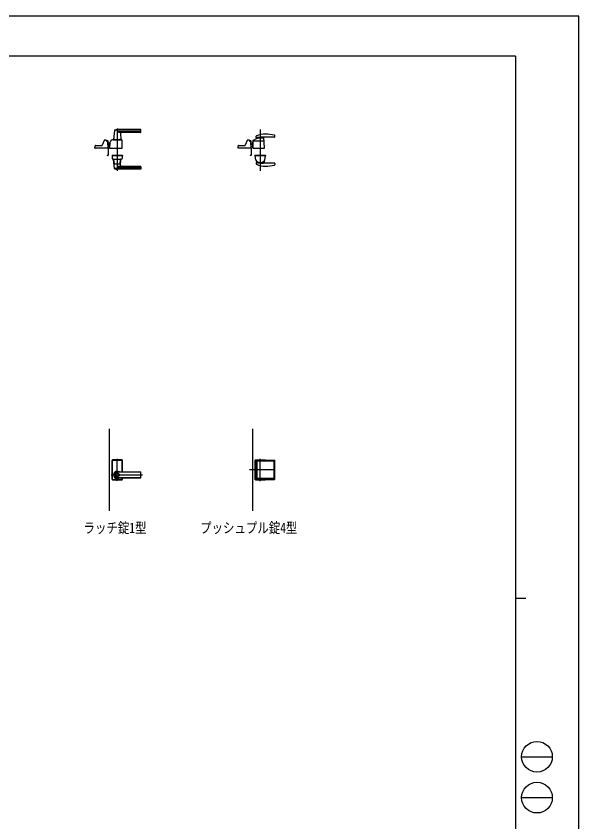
# Model space of a CAD drawing. Units: millimetres, scale not verified. Extents: x -4205 to 4205, y -2970 to 2970.
# Drawn here: x 1452 to 4205, y -968 to 2970 of the extents above; entities that cross this region are included whole.
import ezdxf
from ezdxf.enums import TextEntityAlignment as Align

# ---------------------------------------------------------------- set-up
doc = ezdxf.new("R2010")
doc.units = ezdxf.units.MM
doc.header["$LTSCALE"] = 10
for name, color, linetype in [('0-1_FRONT_V1', 7, 'Continuous'), ('0-2_USER1', 3, 'Continuous'), ('0-3_YKK_12', 2, 'Continuous'), ('0-4_YKK_13', 4, 'Continuous'), ('0-7_YKK_ZWAK', 7, 'Continuous')]:
    doc.layers.add(name, color=color, linetype=linetype)
doc.styles.add('ＭＳ ゴシック', font='')
doc.styles.get('ＭＳ ゴシック').set_extended_font_data('MS Gothic')

msp = doc.modelspace()

# ---------------------------------------------------------------- linework, layer by layer
at = {"layer": '0-1_FRONT_V1'}
for p, q in [((1907.52, 952.33), (1907.52, 552.33)), ((2607.52, 952.33), (2607.52, 552.33))]:
    msp.add_line(p, q, dxfattribs=at)
at = {"layer": '0-3_YKK_12'}
for p, q in [((1946.52, 2420.05), (1946.52, 2213.27)), ((2646.52, 2416.31), (2646.52, 2213.53)), ((1946.52, 698.83), (1946.52, 805.83)), ((2646.52, 697.33), (2646.52, 806.2)), ((2719.55, 752.33), (2594.15, 752.33)), ((1917.5, 727.33), (2070.58, 727.33))]:
    msp.add_line(p, q, dxfattribs=at)
at = {"layer": '0-4_YKK_13'}
for p, q in [((1932.47, 2411.44), (1928.55, 2367.37)), ((2061.52, 2412.03), (1932.76, 2412.03)), ((2061.52, 2415.05), (1946.52, 2415.05)), ((2061.52, 2404.38), (1949.52, 2404.38)), ((2062.52, 2403.05), (2062.52, 2414.05)), ((1891.52, 2363.55), (1884.37, 2363.55)), ((1927.52, 2366.05), (1965.52, 2366.05)), ((1934.32, 2367.05), (1928.85, 2367.05)), ((1931.02, 2367.05), (1931.02, 2366.05)), ((1931.02, 2367.05), (1931.72, 2367.05)), ((1934.02, 2366.75), (1934.02, 2366.05)), ((1934.32, 2367.05), (1958.72, 2367.05)), ((1964.19, 2367.05), (1958.72, 2367.05)), ((1959.02, 2366.75), (1959.02, 2366.05)), ((1961.32, 2367.05), (1962.02, 2367.05)), ((1961.98, 2395.61), (1964.49, 2367.37)), ((1962.02, 2367.05), (1962.02, 2366.05)), ((2060.52, 2401.05), (1966.96, 2401.05)), ((1971.5, 2325.07), (1970.16, 2363.4)), ((2591.52, 2363.55), (2584.37, 2363.55)), ((2625.46, 2377.34), (2626, 2382.5)), ((2628.59, 2371.44), (2628.89, 2374.47)), ((2715.95, 2378.75), (2661.52, 2378.75)), ((2667.49, 2325.08), (2664.13, 2378)), ((2717.94, 2380.96), (2717.39, 2386.17)), ((1837.54, 2325.07), (1837.91, 2335.62)), ((1901.01, 2324.55), (1838.04, 2324.55)), ((1839.91, 2337.55), (1871.17, 2337.55)), ((1882.52, 2362.3), (1873.03, 2338.79)), ((1893.52, 2360.01), (1893.52, 2361.55)), ((1893.52, 2361.55), (1893.52, 2360.05)), ((1899.52, 2361.05), (1895.52, 2361.05)), ((1898.42, 2358.05), (1895.52, 2358.05)), ((1899.52, 2357.72), (1899.52, 2359.05)), ((1901.51, 2325.07), (1900.42, 2356.12)), ((1901.56, 2324.75), (1901.4, 2324.75)), ((1901.52, 2326.35), (1901.46, 2326.35)), ((1901.59, 2325.35), (1901.49, 2325.35)), ((1901.52, 2326.35), (1901.52, 2359.05)), ((1901.52, 2342.5), (1903.02, 2344.16)), ((1903.09, 2344.09), (1901.52, 2342.35)), ((1903.48, 2343.75), (1901.52, 2341.57)), ((1901.52, 2333.29), (1909.52, 2333.29)), ((1901.52, 2332.77), (1909.52, 2332.77)), ((1901.52, 2332.67), (1909.52, 2332.67)), ((1901.62, 2324.75), (1901.56, 2324.75)), ((1901.62, 2325.35), (1901.59, 2325.35)), ((1901.62, 2324.75), (1901.62, 2290.15)), ((1902.22, 2324.75), (1902.22, 2290.15)), ((1909.52, 2352.55), (1910.12, 2352.55)), ((1909.52, 2327.55), (1909.52, 2352.55)), ((1909.52, 2327.55), (1909.58, 2327.55)), ((1910.12, 2352.65), (1909.53, 2325.06)), ((1910.03, 2324.55), (1971, 2324.55)), ((1915.52, 2357.55), (1915.12, 2357.55)), ((1915.52, 2357.55), (1915.58, 2359.31)), ((1915.58, 2359.31), (1915.65, 2361.13)), ((1915.58, 2359.31), (1915.59, 2359.48)), ((2537.52, 2324.55), (2537.91, 2335.62)), ((2601, 2324.55), (2537.52, 2324.55)), ((2539.91, 2337.55), (2571.1, 2337.55)), ((2582.52, 2362.3), (2573.03, 2338.79)), ((2593.52, 2361.55), (2593.52, 2360.05)), ((2599.52, 2361.05), (2595.52, 2361.05)), ((2598.44, 2358.05), (2595.52, 2358.05)), ((2599.52, 2357.72), (2599.52, 2359.05)), ((2601.5, 2325.07), (2600.42, 2356.12)), ((2601.56, 2324.75), (2601.4, 2324.75)), ((2601.52, 2326.35), (2601.46, 2326.35)), ((2601.59, 2325.35), (2601.49, 2325.35)), ((2601.52, 2326.35), (2601.52, 2359.05)), ((2601.52, 2342.5), (2603.02, 2344.16)), ((2603.09, 2344.09), (2601.52, 2342.35)), ((2603.48, 2343.75), (2601.52, 2341.57)), ((2601.52, 2333.29), (2609.52, 2333.29)), ((2601.52, 2332.77), (2609.52, 2332.77)), ((2601.52, 2332.67), (2609.52, 2332.67)), ((2601.62, 2324.75), (2601.56, 2324.75)), ((2601.62, 2325.35), (2601.59, 2325.35)), ((2601.62, 2324.75), (2601.62, 2290.15)), ((2602.22, 2324.75), (2602.22, 2290.15)), ((2609.52, 2326.65), (2609.52, 2354.95)), ((2610.4, 2354.95), (2609.52, 2354.95)), ((2610.52, 2360.6), (2609.53, 2325.06)), ((2610.03, 2324.55), (2666.99, 2324.55)), ((2663.52, 2358.05), (2612.4, 2358.05)), ((1897.22, 2289.55), (1897.22, 2288.95)), ((1897.22, 2289.55), (1901.02, 2289.55)), ((1901.02, 2288.95), (1897.22, 2288.95)), ((1921.02, 2289.55), (1921.02, 2288.55)), ((1921.02, 2289.55), (1972.02, 2289.55)), ((1921.02, 2288.55), (1972.02, 2288.55)), ((1921.54, 2288.03), (1922.03, 2273.82)), ((1971, 2288.55), (1922.04, 2288.55)), ((1971.5, 2288.03), (1971.01, 2273.82)), ((1972.02, 2289.55), (1972.02, 2288.55)), ((2597.22, 2289.55), (2597.22, 2288.95)), ((2597.22, 2289.55), (2601.02, 2289.55)), ((2601.02, 2288.95), (2597.22, 2288.95)), ((2620.52, 2289.55), (2672.52, 2289.55)), ((2620.52, 2289.55), (2620.52, 2288.55)), ((2620.52, 2288.55), (2672.52, 2288.55)), ((2623.84, 2266.46), (2621.58, 2288)), ((2622.08, 2288.55), (2670.96, 2288.55)), ((2669.2, 2266.46), (2671.46, 2288)), ((2672.52, 2289.55), (2672.52, 2288.55)), ((1927.52, 2270.55), (1965.52, 2270.55)), ((1932.47, 2225.15), (1928.55, 2269.22)), ((1930.42, 2269.55), (1928.85, 2269.55)), ((1932.44, 2247.47), (1930.67, 2268.71)), ((1959.6, 2246.55), (1933.44, 2246.55)), ((1960.6, 2247.47), (1962.37, 2268.71)), ((1961.98, 2240.99), (1964.49, 2269.22)), ((1964.19, 2269.55), (1962.62, 2269.55)), ((2625.46, 2252.76), (2626, 2247.6)), ((2628.35, 2260.21), (2628.89, 2254.83)), ((2715.95, 2251.34), (2661.52, 2251.34)), ((2664.73, 2260.18), (2664.13, 2251.34)), ((2717.94, 2249.14), (2717.39, 2243.93)), ((2061.52, 2224.56), (1932.76, 2224.56)), ((2061.52, 2221.55), (1946.52, 2221.55)), ((2061.52, 2232.22), (1949.52, 2232.22)), ((2060.52, 2235.55), (1966.96, 2235.55)), ((2062.52, 2233.55), (2062.52, 2222.55)), ((1921.02, 798.83), (1921.02, 705.83)), ((1921.52, 706.33), (1921.52, 798.33)), ((1922.15, 706.96), (1922.15, 797.7)), ((1970.02, 800.83), (1923.02, 800.83)), ((1923.52, 800.33), (1969.52, 800.33)), ((1924.15, 799.7), (1968.89, 799.7)), ((1970.89, 742.01), (1970.89, 797.7)), ((1971.52, 742.01), (1971.52, 798.33)), ((1972.02, 742.01), (1972.02, 798.83)), ((2621.02, 705.83), (2621.02, 798.83)), ((2621.52, 706.33), (2621.52, 798.33)), ((2623.02, 800.83), (2670.02, 800.83)), ((2623.52, 800.33), (2669.52, 800.33)), ((2625.17, 707.83), (2625.17, 796.83)), ((2627.17, 798.83), (2716.16, 798.83)), ((2629.17, 793.83), (2629.17, 710.83)), ((2713.16, 794.83), (2630.17, 794.83)), ((2714.16, 710.83), (2714.16, 793.83)), ((2718.16, 707.83), (2718.16, 796.83)), ((1946.52, 742.01), (2060.52, 742.01)), ((2060.52, 741.33), (1946.52, 741.33)), ((2060.52, 713.33), (1946.52, 713.33)), ((1946.52, 712.65), (2060.52, 712.65)), ((1970.89, 706.96), (1970.89, 712.65)), ((1971.52, 706.33), (1971.52, 712.65)), ((1972.02, 705.83), (1972.02, 712.65)), ((2062.52, 714.65), (2062.52, 740.01)), ((2713.16, 709.83), (2630.17, 709.83)), ((1923.02, 703.83), (1970.02, 703.83)), ((1923.52, 704.33), (1969.52, 704.33)), ((1924.15, 704.96), (1968.89, 704.96)), ((2623.02, 703.83), (2670.02, 703.83)), ((2623.52, 704.33), (2669.52, 704.33)), ((2627.17, 705.83), (2716.16, 705.83))]:
    msp.add_line(p, q, dxfattribs=at)
for points in [[(1899.52, 2359.05), (1895.52, 2359.05), (1895.52, 2361.05)], [(2599.52, 2359.05), (2595.52, 2359.05), (2595.52, 2361.05)]]:
    msp.add_lwpolyline(points, dxfattribs=at)
for radius in [9.6, 9.15]:
    msp.add_circle((1946.52, 727.33), radius, dxfattribs=at)
for centre, radius, start, end in [((1933.46, 2411.36), 1, 113.30607, 174.91858), ((1946.52, 2381.05), 34, 90, 113.30607), ((1962.39, 2427.31), 26.3, 240.69976, 267.18311), ((2060.52, 2403.05), 2, 270, 0), ((2061.52, 2414.05), 1, 0, 90), ((2061.52, 2411.03), 1, 0, 90), ((2061.52, 2405.38), 1, 270, 0), ((1884.37, 2361.55), 2, 90, 157.86903), ((1891.52, 2361.55), 2, 0, 90), ((1891.52, 2361.55), 2, 0, 90), ((1927.52, 2346.25), 19.8, 90, 123.70008), ((1928.85, 2367.35), 0.3, 174.91858, 270), ((1934.32, 2366.75), 0.3, 90, 180), ((1958.72, 2366.75), 0.3, 0, 90), ((1966.96, 2396.05), 5, 90, 185.08142), ((1964.19, 2367.35), 0.3, 270, 5.08142), ((1965.52, 2358.85), 7.2, 59.43031, 90), ((1968.16, 2363.33), 2, 2, 59.43031), ((2584.37, 2361.55), 2, 90, 157.86903), ((2591.52, 2361.55), 2, 0, 90), ((2646.52, 2313.55), 60, 73.82008, 125.8349), ((2627.45, 2377.13), 2, 174, 282.13857), ((2627.99, 2382.29), 2, 113.76849, 174), ((2671.52, 2283.45), 110, 90, 113.76849), ((2661.52, 2218.75), 160, 99.53186, 102.13857), ((2627.59, 2371.54), 1, 288.07762, 354.25934), ((2630.88, 2374.27), 2, 142.71804, 174.25934), ((2661.52, 2218.75), 160, 91.25178, 99.53186), ((2661.52, 2218.75), 160, 90, 91.25178), ((2662.68, 2369.25), 2, 3.63471, 73.82008), ((2662.13, 2377.87), 2, 3.63471, 25.29474), ((2671.52, 2213.45), 180, 75.72805, 90), ((2715.4, 2385.96), 2, 6.00041, 75.72805), ((2715.95, 2380.75), 2, 270, 6.00041), ((1838.04, 2325.05), 0.5, 178, 270), ((1839.91, 2335.55), 2, 90, 178), ((1871.17, 2339.55), 2, 270, 337.86903), ((1895.52, 2360.05), 2, 181.23287, 270), ((1898.42, 2356.05), 2, 2, 90), ((1899.52, 2359.05), 2, 0, 90), ((1901.01, 2325.05), 0.5, 270, 2), ((1901.62, 2324.75), 0.6, 0, 90), ((1910.45, 2337.47), 10, 95.32281, 138), ((1910.45, 2337.47), 9.9, 95.37674, 138), ((1910.45, 2337.47), 9.38, 95.67789, 138), ((1910.03, 2325.05), 0.5, 178.77679, 270), ((1915.12, 2352.55), 5, 102.68099, 178.77679), ((1913.58, 2359.38), 2, 282.68099, 358), ((1915.12, 2352.55), 5, 89.99999, 102.68099), ((1917.64, 2361.06), 2, 123.70008, 178), ((1971, 2325.05), 0.5, 270, 2), ((2539.91, 2335.55), 2, 90, 178), ((2571.17, 2339.55), 2, 270, 337.86903), ((2595.52, 2360.05), 2, 180, 270), ((2598.42, 2356.05), 2, 2, 90), ((2599.52, 2359.05), 2, 0, 90), ((2601, 2325.05), 0.5, 270, 2), ((2601.62, 2324.75), 0.6, 0, 90), ((2610.45, 2337.47), 10, 95.32281, 138), ((2610.45, 2337.47), 9.9, 95.37674, 138), ((2610.45, 2337.47), 9.38, 95.67789, 138), ((2611.02, 2326.65), 1.5, 180, 198.09664), ((2610.03, 2325.05), 0.5, 178.40354, 270), ((2612.4, 2356.05), 2, 90, 178.40354), ((2612.52, 2360.54), 2, 125.88313, 178.40354), ((2663.52, 2356.05), 2, 3.63471, 90), ((2666.99, 2325.05), 0.5, 270, 3.33566), ((1901.02, 2290.15), 0.6, 270, 0), ((1901.02, 2290.15), 1.2, 270, 0), ((1922.04, 2288.05), 0.5, 90, 182), ((1971, 2288.05), 0.5, 358, 90), ((2601.02, 2290.15), 0.6, 270, 0), ((2601.02, 2290.15), 1.2, 270, 0), ((2622.08, 2288.05), 0.5, 90, 186), ((2670.96, 2288.05), 0.5, 354, 90), ((1924.03, 2273.89), 2, 182, 227.88857), ((1927.52, 2277.75), 7.2, 227.88857, 270), ((1928.85, 2269.25), 0.3, 90, 185.08142), ((1928.69, 2268.55), 2, 4.92711, 90), ((1933.44, 2247.55), 1, 184.76364, 270), ((1959.6, 2247.55), 1, 270, 355.23636), ((1964.36, 2268.55), 2, 90, 175.07289), ((1964.19, 2269.25), 0.3, 354.91858, 90), ((1965.52, 2277.75), 7.2, 270, 312.11143), ((1969.01, 2273.89), 2, 312.11143, 358), ((2625.83, 2266.63), 2, 186, 215.7863), ((2646.52, 2281.54), 27.5, 215.7863, 324.2137), ((2627.45, 2252.97), 2, 77.86143, 186), ((2627.99, 2247.81), 2, 186, 246.23151), ((2671.52, 2346.65), 110, 246.23151, 270), ((2626.36, 2260.01), 2, 5.74066, 46.89137), ((2661.52, 2411.34), 160, 257.86143, 260.46814), ((2661.52, 2411.34), 160, 260.46814, 268.74822), ((2661.52, 2411.34), 160, 268.74822, 270), ((2666.72, 2260.05), 2, 133.22023, 176.17172), ((2667.21, 2266.63), 2, 324.2137, 354), ((2715.95, 2249.34), 2, 353.99959, 90), ((1933.46, 2225.24), 1, 185.08142, 246.69393), ((1946.52, 2255.55), 34, 246.69393, 270), ((1962.39, 2209.28), 26.3, 92.81689, 119.30024), ((1966.96, 2240.55), 5, 174.91858, 270), ((2060.52, 2233.55), 2, 0, 90), ((2061.52, 2231.22), 1, 0, 90), ((2061.52, 2225.56), 1, 270, 0), ((2061.52, 2222.55), 1, 270, 0), ((2671.52, 2416.65), 180, 270, 284.27195), ((2715.4, 2244.14), 2, 284.27195, 353.99959), ((1923.02, 798.83), 2, 90, 180), ((1923.52, 798.33), 2, 90, 180), ((1924.15, 797.7), 2, 90, 180), ((1968.89, 797.7), 2, 0, 90), ((1969.52, 798.33), 2, 0, 90), ((1970.02, 798.83), 2, 0, 90), ((2623.02, 798.83), 2, 90, 180), ((2623.52, 798.33), 2, 90, 180), ((2627.17, 796.83), 2, 90, 180), ((2630.17, 793.83), 1, 90, 180), ((2669.52, 798.33), 2, 14.47751, 90), ((2670.02, 798.83), 2, 0, 90), ((2713.16, 793.83), 1, 0, 90), ((2716.16, 796.83), 2, 0, 90), ((1946.52, 727.33), 18, 54.64233, 305.35767), ((1946.52, 727.33), 14.68, 89.99997, 270.00003), ((1946.52, 727.33), 14, 89.99997, 270), ((2060.52, 740.01), 2, 0, 90), ((2060.52, 739.33), 2, 0, 90), ((2060.52, 715.33), 2, 270, 0), ((2060.52, 714.65), 2, 270, 0), ((2630.17, 710.83), 1, 180, 270), ((2713.16, 710.83), 1, 270, 0), ((1923.02, 705.83), 2, 180, 270), ((1923.52, 706.33), 2, 180, 270), ((1924.15, 706.96), 2, 180, 270), ((1968.89, 706.96), 2, 270, 0), ((1969.52, 706.33), 2, 270, 0), ((1970.02, 705.83), 2, 270, 0), ((2623.02, 705.83), 2, 180, 270), ((2623.52, 706.33), 2, 180, 270), ((2627.17, 707.83), 2, 180, 270), ((2669.52, 706.33), 2, 270, 345.52249), ((2670.02, 705.83), 2, 270, 0), ((2716.16, 707.83), 2, 270, 0)]:
    msp.add_arc(centre, radius, start, end, dxfattribs=at)
at = {"layer": '0-7_YKK_ZWAK'}
for p, q in [((3895.02, 2775), (-3904.98, 2775)), ((3895.02, 2775), (3895.02, -2525)), ((3895.02, 125), (3945.02, 125)), ((3925.02, -650), (4075.02, -650)), ((3925.02, -850), (4075.02, -850))]:
    msp.add_line(p, q, dxfattribs=at)
msp.add_lwpolyline([(-4205, -2970), (4205, -2970), (4205, 2970), (-4205, 2970)], close=True, dxfattribs=at)
for centre in [(4000.02, -650), (4000.02, -850)]:
    msp.add_circle(centre, 75, dxfattribs=at)

# ---------------------------------------------------------------- texts
at = {"layer": '0-2_USER1', "style": 'ＭＳ ゴシック', "width": 0.8}
for s, p in [('ラッチ錠1型', (1781.7, 427.62)), ('プッシュプル錠4型', (2351.92, 427.62))]:
    msp.add_text(s, height=51.32, dxfattribs=at).set_placement(p, align=Align.BOTTOM_LEFT)

doc.saveas('drawing.dxf')
